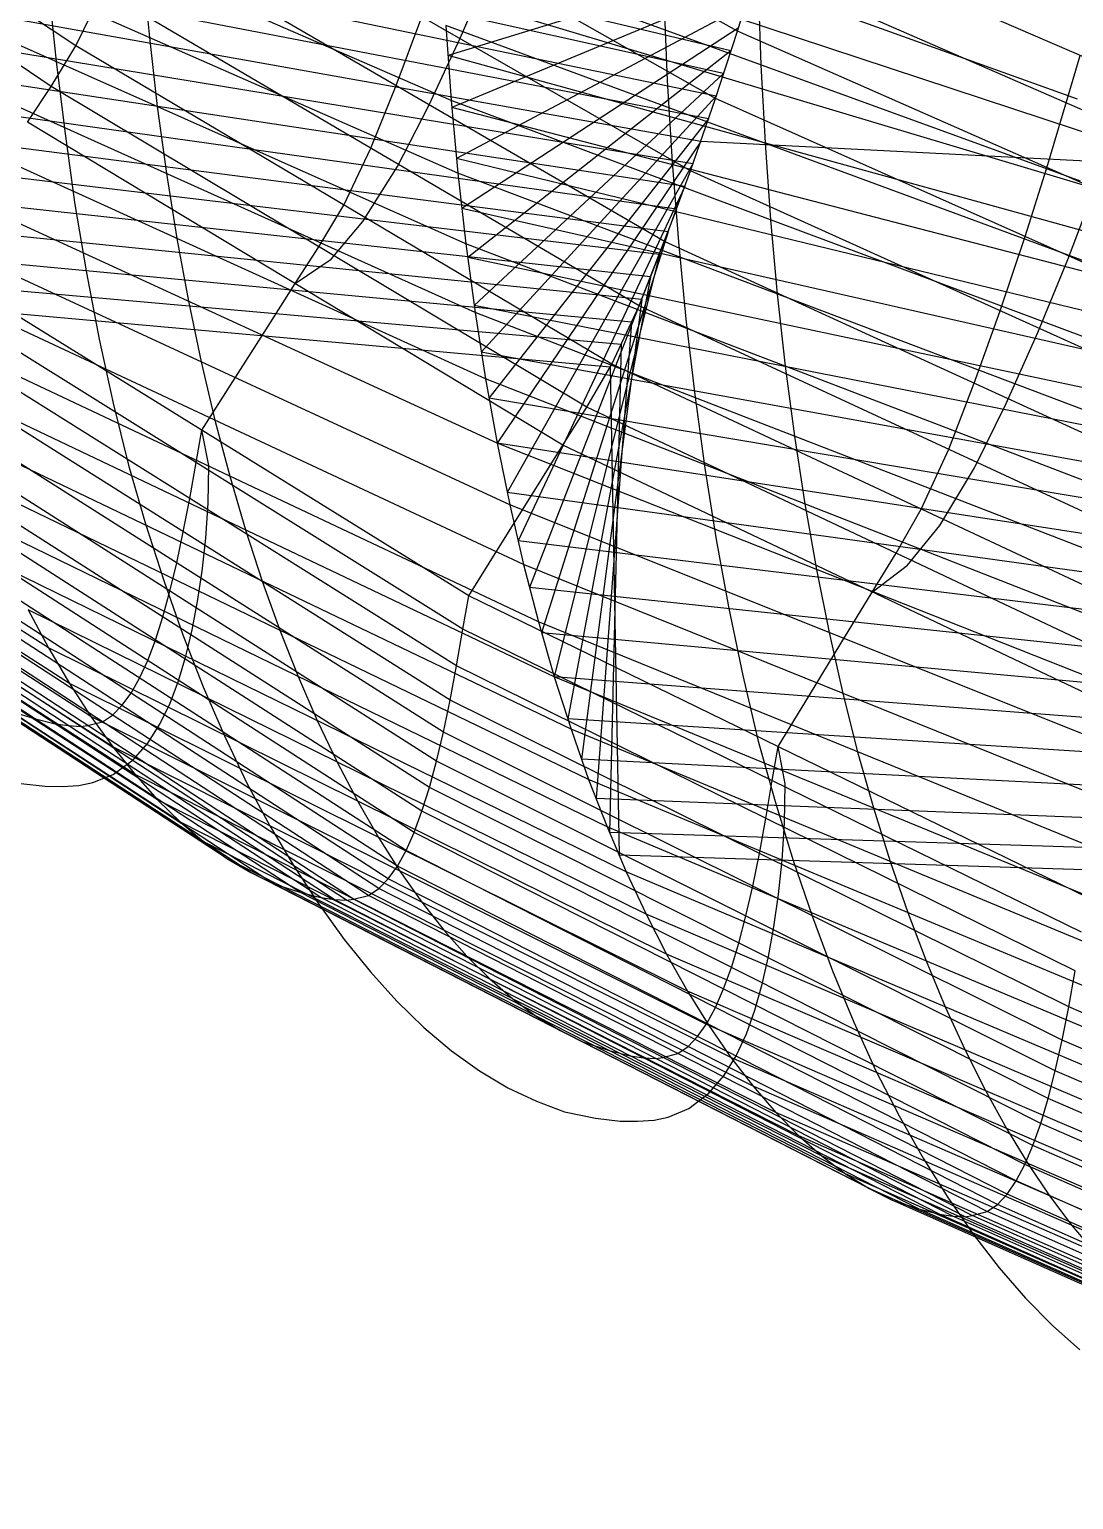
# Model space of a CAD drawing. Extents: x -530 to 530, y -2 to 255.
# Drawn here: x -463.06 to -439.52, y 53.22 to 86.35 of the extents above; entities that cross this region are included whole.
import ezdxf

# ---------------------------------------------------------------- set-up
doc = ezdxf.new("R2010")
doc.units = 0
doc.header["$MEASUREMENT"] = 0
doc.layers.add('default', color=7, linetype='Continuous')

msp = doc.modelspace()

# ---------------------------------------------------------------- linework, layer by layer
at = {"layer": 'default', "color": 3, "linetype": 'Continuous'}
for p, q in [((-462.016, 85.979, 207.901), (-473.829, 93.856, 222.185)), ((-447.247, 85.867, 194.728), (-478.746, 93.376, 194.002)), ((-462.569, 85.064, 207.533), (-474.37, 92.997, 221.862)), ((-447.103, 86.313, 194.818), (-459.23, 93.085, 209.56)), ((-447.412, 85.357, 194.625), (-478.569, 92.283, 194.229)), ((-447.593, 84.796, 194.512), (-459.712, 91.649, 209.289)), ((-447.577, 84.847, 194.522), (-478.376, 91.216, 194.467)), ((-447.752, 84.337, 194.41), (-478.168, 90.177, 194.714)), ((-448.157, 83.166, 194.15), (-460.267, 90.106, 208.969)), ((-447.928, 83.827, 194.297), (-477.944, 89.164, 194.972)), ((-418.206, 77.071, 166.852), (-453.791, 88.818, 160.356)), ((-448.742, 81.571, 193.766), (-460.844, 88.597, 208.628)), ((-432.4, 82.743, 181.354), (-446.352, 88.78, 195.277)), ((-448.104, 83.317, 194.184), (-477.701, 88.189, 195.242)), ((-447.103, 86.313, 194.818), (-446.664, 87.736, 195.088)), ((-432.712, 81.647, 181.141), (-446.664, 87.736, 195.088)), ((-448.288, 82.807, 194.064), (-477.444, 87.243, 195.521)), ((-462.016, 85.979, 207.901), (-461.406, 87.225, 208.289)), ((-449.313, 80.121, 193.384), (-461.406, 87.225, 208.289)), ((-418.345, 76.559, 166.747), (-453.709, 87.153, 160.566)), ((-448.475, 82.298, 193.941), (-477.175, 86.326, 195.808)), ((-447.593, 84.796, 194.512), (-447.103, 86.313, 194.818)), ((-433.151, 80.154, 180.837), (-447.103, 86.313, 194.818)), ((-462.569, 85.064, 207.533), (-462.016, 85.979, 207.901)), ((-449.933, 78.803, 192.95), (-462.016, 85.979, 207.901)), ((-418.486, 76.047, 166.639), (-453.624, 85.764, 160.756)), ((-448.663, 81.789, 193.819), (-476.892, 85.437, 196.102)), ((-463.102, 84.258, 207.172), (-462.569, 85.064, 207.533)), ((-450.495, 77.835, 192.537), (-462.569, 85.064, 207.533)), ((-448.857, 81.28, 193.69), (-476.597, 84.579, 196.405)), ((-418.629, 75.535, 166.528), (-453.536, 84.586, 160.934)), ((-448.157, 83.166, 194.15), (-447.593, 84.796, 194.512)), ((-433.641, 78.563, 180.493), (-447.593, 84.796, 194.512)), ((-451.037, 76.983, 192.133), (-463.102, 84.258, 207.172)), ((-449.058, 80.771, 193.556), (-476.286, 83.76, 196.716)), ((-418.773, 75.023, 166.417), (-453.43, 83.438, 161.125)), ((-448.742, 81.571, 193.766), (-448.157, 83.166, 194.15)), ((-434.205, 76.851, 180.086), (-448.157, 83.166, 194.15)), ((-449.258, 80.262, 193.421), (-475.965, 82.972, 197.034)), ((-449.486, 79.754, 193.263), (-475.634, 82.214, 197.357)), ((-418.918, 74.511, 166.305), (-453.31, 82.313, 161.329)), ((-449.724, 79.247, 193.096), (-475.312, 81.525, 197.668)), ((-449.313, 80.121, 193.384), (-448.742, 81.571, 193.766)), ((-434.791, 75.178, 179.655), (-448.742, 81.571, 193.766)), ((-419.068, 73.999, 166.187), (-453.179, 81.208, 161.541)), ((-449.969, 78.741, 192.923), (-475.038, 80.983, 197.928)), ((-419.218, 73.488, 166.07), (-453.035, 80.125, 161.765)), ((-449.933, 78.803, 192.95), (-449.313, 80.121, 193.384)), ((-435.363, 73.656, 179.227), (-449.313, 80.121, 193.384)), ((-419.369, 72.976, 165.951), (-452.873, 79.073, 162.003)), ((-450.495, 77.835, 192.537), (-449.933, 78.803, 192.95)), ((-435.983, 72.273, 178.741), (-449.933, 78.803, 192.95)), ((-419.53, 72.465, 165.822), (-452.701, 78.041, 162.249)), ((-451.037, 76.983, 192.133), (-450.495, 77.835, 192.537)), ((-436.546, 71.256, 178.281), (-450.495, 77.835, 192.537)), ((-419.69, 71.953, 165.694), (-452.519, 77.029, 162.504)), ((-437.089, 70.36, 177.831), (-451.037, 76.983, 192.133)), ((-419.851, 71.442, 165.565), (-452.289, 75.912, 162.812)), ((-420.017, 70.931, 165.43), (-452.045, 74.826, 163.132)), ((-420.188, 70.42, 165.291), (-451.786, 73.773, 163.463)), ((-420.358, 69.909, 165.152), (-451.514, 72.751, 163.804)), ((-420.53, 69.398, 165.01), (-451.229, 71.761, 164.155)), ((-420.713, 68.887, 164.858), (-450.927, 70.815, 164.52)), ((-420.895, 68.377, 164.706), (-450.613, 69.902, 164.893)), ((-421.08, 67.867, 164.552), (-450.288, 69.022, 165.274)), ((-421.297, 67.357, 164.364), (-449.985, 68.253, 165.625)), ((-421.514, 66.848, 164.175), (-449.767, 67.742, 165.874))]:
    msp.add_line(p, q, dxfattribs=at)
at = {"layer": 'default', "color": 5, "linetype": 'Continuous'}
for p, q in [((-453.551, 84.75, 160.906), (-467.46, 90.792, 176.77)), ((-439.437, 84.781, 143.905), (-453.832, 89.949, 160.227)), ((-453.4, 83.11, 161.18), (-467.31, 89.225, 177.023)), ((-439.372, 82.93, 144.119), (-453.767, 88.171, 160.429)), ((-453.221, 81.517, 161.477), (-467.132, 87.704, 177.298)), ((-453.014, 79.971, 161.797), (-466.926, 86.228, 177.593)), ((-453.674, 86.439, 160.656), (-453.551, 84.75, 160.906)), ((-439.278, 81.127, 144.36), (-453.674, 86.439, 160.656)), ((-452.779, 78.475, 162.14), (-466.693, 84.798, 177.909)), ((-453.551, 84.75, 160.906), (-453.4, 83.11, 161.18)), ((-439.155, 79.369, 144.627), (-453.551, 84.75, 160.906)), ((-452.519, 77.029, 162.504), (-466.433, 83.417, 178.243)), ((-453.4, 83.11, 161.18), (-453.221, 81.517, 161.477)), ((-439.004, 77.661, 144.92), (-453.4, 83.11, 161.18)), ((-452.232, 75.633, 162.889), (-466.147, 82.083, 178.596)), ((-453.221, 81.517, 161.477), (-453.014, 79.971, 161.797)), ((-438.826, 76.003, 145.239), (-453.221, 81.517, 161.477)), ((-451.92, 74.289, 163.294), (-465.837, 80.799, 178.967)), ((-453.289, 72.838, 190.502), (-465.318, 80.339, 205.716)), ((-462.626, 72.411, 182.419), (-474.492, 79.978, 198.442)), ((-453.014, 79.971, 161.797), (-452.779, 78.475, 162.14)), ((-438.62, 74.394, 145.582), (-453.014, 79.971, 161.797)), ((-451.586, 72.999, 163.716), (-465.504, 79.567, 179.354)), ((-453.432, 72.006, 190.443), (-465.459, 79.552, 205.666)), ((-462.154, 71.61, 182.892), (-474.029, 79.217, 198.87)), ((-453.578, 71.233, 190.377), (-465.603, 78.819, 205.609)), ((-461.672, 70.866, 183.369), (-473.556, 78.509, 199.302)), ((-451.229, 71.761, 164.155), (-465.149, 78.383, 179.755)), ((-452.779, 78.475, 162.14), (-452.519, 77.029, 162.504)), ((-438.385, 72.837, 145.951), (-452.779, 78.475, 162.14)), ((-461.179, 70.181, 183.852), (-473.072, 77.858, 199.739)), ((-453.727, 70.517, 190.303), (-465.751, 78.141, 205.545)), ((-460.678, 69.557, 184.337), (-472.58, 77.264, 200.178)), ((-453.883, 69.86, 190.22), (-465.904, 77.52, 205.472)), ((-450.851, 70.579, 164.611), (-464.772, 77.253, 180.172)), ((-454.043, 69.265, 190.127), (-466.062, 76.956, 205.39)), ((-452.519, 77.029, 162.504), (-452.232, 75.633, 162.889)), ((-438.126, 71.332, 146.342), (-452.519, 77.029, 162.504)), ((-460.169, 68.992, 184.824), (-472.08, 76.726, 200.618)), ((-459.653, 68.488, 185.312), (-471.574, 76.245, 201.058)), ((-454.211, 68.73, 190.024), (-466.227, 76.45, 205.299)), ((-454.386, 68.256, 189.909), (-466.399, 76.001, 205.197)), ((-450.454, 69.451, 165.081), (-464.376, 76.175, 180.601)), ((-459.131, 68.046, 185.801), (-471.061, 75.824, 201.5)), ((-454.57, 67.845, 189.781), (-466.581, 75.613, 205.083)), ((-452.232, 75.633, 162.889), (-451.92, 74.289, 163.294)), ((-437.84, 69.88, 146.758), (-452.232, 75.633, 162.889)), ((-458.606, 67.665, 186.287), (-470.546, 75.461, 201.938)), ((-454.765, 67.496, 189.639), (-466.773, 75.283, 204.956)), ((-458.066, 67.348, 186.781), (-470.016, 75.158, 202.384)), ((-457.556, 67.095, 187.245), (-469.514, 74.916, 202.802)), ((-454.97, 67.212, 189.483), (-466.974, 75.014, 204.816)), ((-450.039, 68.38, 165.563), (-463.962, 75.152, 181.041)), ((-456.963, 66.905, 187.775), (-468.933, 74.733, 203.28)), ((-456.489, 66.785, 188.197), (-468.467, 74.616, 203.66)), ((-456.191, 66.745, 188.458), (-468.174, 74.577, 203.896)), ((-455.909, 66.726, 188.705), (-467.897, 74.558, 204.118)), ((-455.753, 66.753, 188.838), (-467.744, 74.582, 204.238)), ((-455.416, 66.837, 189.125), (-467.412, 74.661, 204.495)), ((-455.186, 66.991, 189.313), (-467.186, 74.806, 204.664)), ((-451.92, 74.289, 163.294), (-451.586, 72.999, 163.716)), ((-437.53, 68.482, 147.194), (-451.92, 74.289, 163.294)), ((-449.607, 67.366, 166.057), (-463.532, 74.182, 181.492)), ((-453.289, 72.838, 190.502), (-453.157, 73.586, 190.558)), ((-463.086, 73.268, 181.951), (-462.626, 72.411, 182.419)), ((-449.16, 66.411, 166.561), (-463.086, 73.268, 181.951)), ((-451.586, 72.999, 163.716), (-451.229, 71.761, 164.155)), ((-437.196, 67.14, 147.65), (-451.586, 72.999, 163.716)), ((-453.432, 72.006, 190.443), (-453.289, 72.838, 190.502)), ((-439.343, 66.007, 176.011), (-453.289, 72.838, 190.502)), ((-462.626, 72.411, 182.419), (-462.154, 71.61, 182.892)), ((-448.699, 65.515, 167.074), (-462.626, 72.411, 182.419)), ((-453.578, 71.233, 190.377), (-453.432, 72.006, 190.443)), ((-439.486, 65.135, 175.942), (-453.432, 72.006, 190.443)), ((-462.154, 71.61, 182.892), (-461.672, 70.866, 183.369)), ((-448.226, 64.678, 167.594), (-462.154, 71.61, 182.892)), ((-451.229, 71.761, 164.155), (-450.851, 70.579, 164.611)), ((-436.842, 65.852, 148.124), (-451.229, 71.761, 164.155)), ((-453.727, 70.517, 190.303), (-453.578, 71.233, 190.377)), ((-439.631, 64.324, 175.866), (-453.578, 71.233, 190.377)), ((-461.672, 70.866, 183.369), (-461.179, 70.181, 183.852)), ((-447.743, 63.901, 168.119), (-461.672, 70.866, 183.369)), ((-450.851, 70.579, 164.611), (-450.454, 69.451, 165.081)), ((-436.465, 64.623, 148.617), (-450.851, 70.579, 164.611)), ((-453.883, 69.86, 190.22), (-453.727, 70.517, 190.303)), ((-439.781, 63.573, 175.782), (-453.727, 70.517, 190.303)), ((-461.179, 70.181, 183.852), (-460.678, 69.557, 184.337)), ((-447.248, 63.186, 168.65), (-461.179, 70.181, 183.852)), ((-454.043, 69.265, 190.127), (-453.883, 69.86, 190.22)), ((-439.937, 62.884, 175.687), (-453.883, 69.86, 190.22)), ((-460.678, 69.557, 184.337), (-460.169, 68.992, 184.824)), ((-446.745, 62.534, 169.183), (-460.678, 69.557, 184.337)), ((-454.211, 68.73, 190.024), (-454.043, 69.265, 190.127)), ((-440.097, 62.26, 175.582), (-454.043, 69.265, 190.127)), ((-450.454, 69.451, 165.081), (-450.039, 68.38, 165.563)), ((-436.07, 63.45, 149.125), (-450.454, 69.451, 165.081)), ((-460.169, 68.992, 184.824), (-459.653, 68.488, 185.312)), ((-446.235, 61.945, 169.719), (-460.169, 68.992, 184.824)), ((-454.386, 68.256, 189.909), (-454.211, 68.73, 190.024)), ((-440.265, 61.698, 175.465), (-454.211, 68.73, 190.024)), ((-459.653, 68.488, 185.312), (-459.131, 68.046, 185.801)), ((-445.718, 61.419, 170.256), (-459.653, 68.488, 185.312)), ((-454.57, 67.845, 189.781), (-454.386, 68.256, 189.909)), ((-440.44, 61.201, 175.336), (-454.386, 68.256, 189.909)), ((-450.039, 68.38, 165.563), (-449.607, 67.366, 166.057)), ((-435.657, 62.337, 149.648), (-450.039, 68.38, 165.563)), ((-459.131, 68.046, 185.801), (-458.606, 67.665, 186.287)), ((-445.194, 60.958, 170.795), (-459.131, 68.046, 185.801)), ((-458.606, 67.665, 186.287), (-458.066, 67.348, 186.781)), ((-444.668, 60.562, 171.331), (-458.606, 67.665, 186.287)), ((-454.765, 67.496, 189.639), (-454.57, 67.845, 189.781)), ((-440.625, 60.77, 175.193), (-454.57, 67.845, 189.781)), ((-458.066, 67.348, 186.781), (-457.556, 67.095, 187.245)), ((-444.128, 60.232, 171.875), (-458.066, 67.348, 186.781)), ((-454.97, 67.212, 189.483), (-454.765, 67.496, 189.639)), ((-440.82, 60.403, 175.035), (-454.765, 67.496, 189.639)), ((-449.607, 67.366, 166.057), (-449.16, 66.411, 166.561)), ((-435.227, 61.283, 150.183), (-449.607, 67.366, 166.057)), ((-457.556, 67.095, 187.245), (-456.963, 66.905, 187.775)), ((-443.616, 59.97, 172.387), (-457.556, 67.095, 187.245)), ((-455.416, 66.837, 189.125), (-455.186, 66.991, 189.313)), ((-455.186, 66.991, 189.313), (-454.97, 67.212, 189.483)), ((-441.241, 59.872, 174.672), (-455.186, 66.991, 189.313)), ((-441.025, 60.104, 174.861), (-454.97, 67.212, 189.483)), ((-456.963, 66.905, 187.775), (-456.489, 66.785, 188.197)), ((-443.022, 59.774, 172.972), (-456.963, 66.905, 187.775)), ((-456.489, 66.785, 188.197), (-456.191, 66.745, 188.458)), ((-442.547, 59.65, 173.438), (-456.489, 66.785, 188.197)), ((-456.191, 66.745, 188.458), (-455.909, 66.726, 188.705)), ((-442.248, 59.61, 173.727), (-456.191, 66.745, 188.458)), ((-455.909, 66.726, 188.705), (-455.753, 66.753, 188.838)), ((-441.966, 59.591, 173.999), (-455.909, 66.726, 188.705)), ((-455.753, 66.753, 188.838), (-455.416, 66.837, 189.125)), ((-441.81, 59.619, 174.147), (-455.753, 66.753, 188.838)), ((-441.472, 59.71, 174.464), (-455.416, 66.837, 189.125)), ((-449.16, 66.411, 166.561), (-448.699, 65.515, 167.074)), ((-434.782, 60.291, 150.729), (-449.16, 66.411, 166.561)), ((-448.699, 65.515, 167.074), (-448.226, 64.678, 167.594)), ((-434.323, 59.359, 151.286), (-448.699, 65.515, 167.074)), ((-439.631, 64.324, 175.866), (-439.486, 65.135, 175.942)), ((-448.226, 64.678, 167.594), (-447.743, 63.901, 168.119)), ((-433.852, 58.49, 151.849), (-448.226, 64.678, 167.594)), ((-439.781, 63.573, 175.782), (-439.631, 64.324, 175.866)), ((-425.307, 58.159, 160.867), (-439.631, 64.324, 175.866)), ((-447.743, 63.901, 168.119), (-447.248, 63.186, 168.65)), ((-433.372, 57.683, 152.418), (-447.743, 63.901, 168.119)), ((-439.937, 62.884, 175.687), (-439.781, 63.573, 175.782)), ((-425.456, 57.377, 160.772), (-439.781, 63.573, 175.782)), ((-447.248, 63.186, 168.65), (-446.745, 62.534, 169.183)), ((-432.879, 56.941, 152.995), (-447.248, 63.186, 168.65)), ((-440.097, 62.26, 175.582), (-439.937, 62.884, 175.687)), ((-425.61, 56.659, 160.666), (-439.937, 62.884, 175.687)), ((-446.745, 62.534, 169.183), (-446.235, 61.945, 169.719)), ((-432.379, 56.264, 153.574), (-446.745, 62.534, 169.183)), ((-440.265, 61.698, 175.465), (-440.097, 62.26, 175.582)), ((-425.77, 56.008, 160.55), (-440.097, 62.26, 175.582)), ((-446.235, 61.945, 169.719), (-445.718, 61.419, 170.256)), ((-431.872, 55.652, 154.156), (-446.235, 61.945, 169.719)), ((-440.44, 61.201, 175.336), (-440.265, 61.698, 175.465)), ((-425.936, 55.423, 160.421), (-440.265, 61.698, 175.465)), ((-445.718, 61.419, 170.256), (-445.194, 60.958, 170.795)), ((-431.357, 55.107, 154.74), (-445.718, 61.419, 170.256)), ((-445.194, 60.958, 170.795), (-444.668, 60.562, 171.331)), ((-430.837, 54.63, 155.326), (-445.194, 60.958, 170.795)), ((-440.625, 60.77, 175.193), (-440.44, 61.201, 175.336)), ((-426.11, 54.904, 160.278), (-440.44, 61.201, 175.336)), ((-440.82, 60.403, 175.035), (-440.625, 60.77, 175.193)), ((-426.293, 54.454, 160.121), (-440.625, 60.77, 175.193)), ((-444.668, 60.562, 171.331), (-444.128, 60.232, 171.875)), ((-430.314, 54.219, 155.909), (-444.668, 60.562, 171.331)), ((-441.025, 60.104, 174.861), (-440.82, 60.403, 175.035)), ((-426.487, 54.071, 159.947), (-440.82, 60.403, 175.035)), ((-444.128, 60.232, 171.875), (-443.616, 59.97, 172.387)), ((-429.776, 53.879, 156.501), (-444.128, 60.232, 171.875)), ((-443.616, 59.97, 172.387), (-443.022, 59.774, 172.972)), ((-429.267, 53.608, 157.058), (-443.616, 59.97, 172.387)), ((-441.241, 59.872, 174.672), (-441.025, 60.104, 174.861)), ((-426.691, 53.759, 159.756), (-441.025, 60.104, 174.861)), ((-443.022, 59.774, 172.972), (-442.547, 59.65, 173.438)), ((-428.676, 53.406, 157.695), (-443.022, 59.774, 172.972)), ((-442.547, 59.65, 173.438), (-442.248, 59.61, 173.727)), ((-428.204, 53.279, 158.203), (-442.547, 59.65, 173.438)), ((-441.81, 59.619, 174.147), (-441.472, 59.71, 174.464)), ((-441.472, 59.71, 174.464), (-441.241, 59.872, 174.672)), ((-427.135, 53.346, 159.322), (-441.472, 59.71, 174.464)), ((-426.906, 53.516, 159.55), (-441.241, 59.872, 174.672)), ((-442.248, 59.61, 173.727), (-441.966, 59.591, 173.999)), ((-427.907, 53.239, 158.518), (-442.248, 59.61, 173.727)), ((-441.966, 59.591, 173.999), (-441.81, 59.619, 174.147)), ((-427.626, 53.221, 158.815), (-441.966, 59.591, 173.999)), ((-427.471, 53.251, 158.976), (-441.81, 59.619, 174.147))]:
    msp.add_line(p, q, dxfattribs=at)
at = {"layer": 'default', "color": 4, "linetype": 'Continuous'}
for p, q in [((-446.612, 87.91, 195.119), (-453.624, 85.764, 160.756)), ((-453.351, 86.153, 202.318), (-452.677, 87.714, 202.757)), ((-462.626, 87.299, 166.945), (-462.456, 85.624, 167.232)), ((-446.768, 87.399, 195.024), (-453.536, 84.586, 160.934)), ((-446.926, 86.888, 194.927), (-453.43, 83.438, 161.125)), ((-448.763, 87.081, 149.957), (-448.683, 85.199, 150.186)), ((-454.054, 84.638, 201.852), (-453.351, 86.153, 202.318)), ((-447.083, 86.378, 194.83), (-453.31, 82.313, 161.329)), ((-447.247, 85.867, 194.728), (-453.179, 81.208, 161.541)), ((-462.456, 85.624, 167.232), (-462.256, 83.993, 167.543)), ((-447.412, 85.357, 194.625), (-453.035, 80.125, 161.765)), ((-448.683, 85.199, 150.186), (-448.572, 83.361, 150.442)), ((-447.577, 84.847, 194.522), (-452.873, 79.073, 162.003)), ((-454.763, 83.257, 201.374), (-454.054, 84.638, 201.852)), ((-447.752, 84.337, 194.41), (-452.701, 78.041, 162.249)), ((-462.256, 83.993, 167.543), (-462.033, 82.403, 167.872)), ((-447.928, 83.827, 194.297), (-452.519, 77.029, 162.504)), ((-455.542, 82.021, 200.821), (-454.763, 83.257, 201.374)), ((-448.104, 83.317, 194.184), (-452.289, 75.912, 162.812)), ((-448.572, 83.361, 150.442), (-448.432, 81.566, 150.724)), ((-448.288, 82.807, 194.064), (-452.045, 74.826, 163.132)), ((-439.656, 81.162, 188.426), (-439.069, 82.701, 188.84)), ((-462.033, 82.403, 167.872), (-461.774, 80.863, 168.23)), ((-448.475, 82.298, 193.941), (-451.786, 73.773, 163.463)), ((-456.259, 81.17, 200.286), (-455.542, 82.021, 200.821)), ((-448.663, 81.789, 193.819), (-451.514, 72.751, 163.804)), ((-448.432, 81.566, 150.724), (-448.262, 79.818, 151.033)), ((-457.07, 80.621, 199.652), (-456.259, 81.17, 200.286)), ((-448.857, 81.28, 193.69), (-451.229, 71.761, 164.155)), ((-461.774, 80.863, 168.23), (-461.488, 79.371, 168.61)), ((-440.333, 79.518, 187.935), (-439.656, 81.162, 188.426)), ((-457.77, 79.519, 199.155), (-457.07, 80.621, 199.652)), ((-449.058, 80.771, 193.556), (-450.927, 70.815, 164.52)), ((-449.258, 80.262, 193.421), (-450.613, 69.902, 164.893)), ((-458.471, 78.418, 198.658), (-457.77, 79.519, 199.155)), ((-449.486, 79.754, 193.263), (-450.288, 69.022, 165.274)), ((-448.262, 79.818, 151.033), (-448.063, 78.117, 151.367)), ((-441.041, 77.923, 187.414), (-440.333, 79.518, 187.935)), ((-461.488, 79.371, 168.61), (-461.172, 77.927, 169.012)), ((-449.724, 79.247, 193.096), (-449.985, 68.253, 165.625)), ((-449.969, 78.741, 192.923), (-449.767, 67.742, 165.874)), ((-459.172, 77.317, 198.161), (-458.471, 78.418, 198.658)), ((-461.172, 77.927, 169.012), (-460.829, 76.534, 169.435)), ((-448.063, 78.117, 151.367), (-447.834, 76.461, 151.728)), ((-441.755, 76.469, 186.88), (-441.041, 77.923, 187.414)), ((-459.016, 76.521, 198.353), (-459.172, 77.317, 198.161)), ((-460.829, 76.534, 169.435), (-460.443, 75.205, 169.892)), ((-459.029, 75.676, 198.41), (-459.016, 76.521, 198.353)), ((-447.834, 76.461, 151.728), (-447.581, 74.853, 152.108)), ((-442.54, 75.167, 186.263), (-441.755, 76.469, 186.88)), ((-459.086, 74.885, 198.425), (-459.029, 75.676, 198.41)), ((-460.443, 75.205, 169.892), (-460.03, 73.928, 170.371)), ((-459.167, 74.145, 198.416), (-459.086, 74.885, 198.425)), ((-443.265, 74.275, 185.666), (-442.54, 75.167, 186.263)), ((-447.581, 74.853, 152.108), (-447.295, 73.297, 152.518)), ((-444.063, 73.672, 184.982), (-443.265, 74.275, 185.666)), ((-460.03, 73.928, 170.371), (-459.599, 72.704, 170.86)), ((-459.269, 73.456, 198.385), (-459.167, 74.145, 198.416)), ((-444.77, 72.51, 184.427), (-444.063, 73.672, 184.982)), ((-459.39, 72.818, 198.335), (-459.269, 73.456, 198.385)), ((-447.295, 73.297, 152.518), (-446.98, 71.791, 152.953)), ((-459.599, 72.704, 170.86), (-459.142, 71.538, 171.37)), ((-459.531, 72.225, 198.265), (-459.39, 72.818, 198.335)), ((-459.695, 71.674, 198.172), (-459.531, 72.225, 198.265)), ((-445.477, 71.349, 183.872), (-444.77, 72.51, 184.427)), ((-459.888, 71.165, 198.052), (-459.695, 71.674, 198.172)), ((-446.98, 71.791, 152.953), (-446.638, 70.34, 153.412)), ((-459.142, 71.538, 171.37), (-458.665, 70.43, 171.893)), ((-446.184, 70.188, 183.317), (-445.477, 71.349, 183.872)), ((-460.117, 70.694, 197.899), (-459.888, 71.165, 198.052)), ((-460.39, 70.268, 197.706), (-460.117, 70.694, 197.899)), ((-460.72, 69.892, 197.461), (-460.39, 70.268, 197.706)), ((-458.665, 70.43, 171.893), (-458.168, 69.379, 172.431)), ((-446.638, 70.34, 153.412), (-446.253, 68.955, 153.908)), ((-446.025, 69.352, 183.527), (-446.184, 70.188, 183.317)), ((-461.17, 69.557, 197.117), (-460.72, 69.892, 197.461)), ((-463.253, 69.357, 195.391), (-462.704, 69.294, 195.854)), ((-462.704, 69.294, 195.854), (-462.319, 69.288, 196.173)), ((-462.319, 69.288, 196.173), (-461.946, 69.31, 196.485)), ((-461.946, 69.31, 196.485), (-461.631, 69.381, 196.739)), ((-461.631, 69.381, 196.739), (-461.17, 69.557, 197.117)), ((-458.168, 69.379, 172.431), (-457.64, 68.4, 172.99)), ((-446.037, 68.464, 183.587), (-446.025, 69.352, 183.527)), ((-446.253, 68.955, 153.908), (-445.841, 67.624, 154.427)), ((-457.64, 68.4, 172.99), (-457.092, 67.487, 173.563)), ((-446.094, 67.632, 183.601), (-446.037, 68.464, 183.587)), ((-446.175, 66.853, 183.589), (-446.094, 67.632, 183.601)), ((-445.841, 67.624, 154.427), (-445.412, 66.349, 154.959)), ((-457.092, 67.487, 173.563), (-456.532, 66.637, 174.142)), ((-456.532, 66.637, 174.142), (-455.962, 65.842, 174.726)), ((-446.277, 66.129, 183.552), (-446.175, 66.853, 183.589)), ((-445.412, 66.349, 154.959), (-444.956, 65.135, 155.512)), ((-446.398, 65.457, 183.495), (-446.277, 66.129, 183.552)), ((-455.962, 65.842, 174.726), (-455.373, 65.114, 175.321)), ((-446.54, 64.833, 183.415), (-446.398, 65.457, 183.495)), ((-455.373, 65.114, 175.321), (-454.776, 64.454, 175.92)), ((-444.956, 65.135, 155.512), (-444.48, 63.981, 156.081)), ((-446.705, 64.252, 183.31), (-446.54, 64.833, 183.415)), ((-454.776, 64.454, 175.92), (-454.168, 63.859, 176.522)), ((-446.9, 63.715, 183.175), (-446.705, 64.252, 183.31)), ((-444.48, 63.981, 156.081), (-443.985, 62.886, 156.665)), ((-454.168, 63.859, 176.522), (-453.549, 63.33, 177.13)), ((-447.132, 63.219, 183.003), (-446.9, 63.715, 183.175)), ((-453.549, 63.33, 177.13), (-452.918, 62.88, 177.742)), ((-447.408, 62.771, 182.786), (-447.132, 63.219, 183.003)), ((-452.918, 62.88, 177.742), (-452.279, 62.498, 178.357)), ((-447.743, 62.376, 182.512), (-447.408, 62.771, 182.786)), ((-443.985, 62.886, 156.665), (-443.459, 61.867, 157.274)), ((-452.279, 62.498, 178.357), (-451.632, 62.199, 178.969)), ((-448.199, 62.031, 182.127), (-447.743, 62.376, 182.512)), ((-451.632, 62.199, 178.969), (-450.999, 61.957, 179.573)), ((-450.999, 61.957, 179.573), (-450.297, 61.818, 180.219)), ((-448.663, 61.842, 181.709), (-448.199, 62.031, 182.127)), ((-450.297, 61.818, 180.219), (-449.744, 61.752, 180.73)), ((-449.744, 61.752, 180.73), (-449.356, 61.746, 181.083)), ((-449.356, 61.746, 181.083), (-448.98, 61.769, 181.428)), ((-448.98, 61.769, 181.428), (-448.663, 61.842, 181.709)), ((-443.459, 61.867, 157.274), (-442.913, 60.917, 157.898)), ((-442.913, 60.917, 157.898), (-442.355, 60.032, 158.529)), ((-442.355, 60.032, 158.529), (-441.787, 59.204, 159.165)), ((-441.787, 59.204, 159.165), (-441.201, 58.447, 159.814)), ((-441.201, 58.447, 159.814), (-440.605, 57.761, 160.466)), ((-440.605, 57.761, 160.466), (-440, 57.143, 161.124)), ((-440, 57.143, 161.124), (-439.383, 56.595, 161.787))]:
    msp.add_line(p, q, dxfattribs=at)
at = {"layer": 'default', "color": 7, "linetype": 'Continuous'}
for p, q in [((-460.505, 87.771, 168.838), (-460.355, 86.167, 169.102)), ((-446.635, 87.365, 152.066), (-446.57, 85.55, 152.274)), ((-454.793, 85.084, 201.197), (-454.212, 86.636, 201.559)), ((-460.355, 86.167, 169.102), (-460.176, 84.611, 169.387)), ((-446.57, 85.55, 152.274), (-446.476, 83.783, 152.508)), ((-439.688, 84.692, 188.115), (-439.376, 85.761, 188.315)), ((-455.36, 83.673, 200.836), (-454.793, 85.084, 201.197)), ((-460.176, 84.611, 169.387), (-459.97, 83.099, 169.695)), ((-440.127, 83.233, 187.828), (-439.688, 84.692, 188.115)), ((-455.974, 82.391, 200.426), (-455.36, 83.673, 200.836)), ((-446.476, 83.783, 152.508), (-446.353, 82.059, 152.767)), ((-440.617, 81.68, 187.502), (-440.127, 83.233, 187.828)), ((-459.97, 83.099, 169.695), (-459.736, 81.636, 170.024)), ((-456.532, 81.449, 200.035), (-455.974, 82.391, 200.426)), ((-446.353, 82.059, 152.767), (-446.202, 80.385, 153.05)), ((-459.736, 81.636, 170.024), (-459.476, 80.223, 170.373)), ((-441.181, 80.008, 187.118), (-440.617, 81.68, 187.502)), ((-457.07, 80.621, 199.652), (-456.532, 81.449, 200.035)), ((-457.77, 79.519, 199.155), (-457.07, 80.621, 199.652)), ((-459.476, 80.223, 170.373), (-459.189, 78.858, 170.743)), ((-446.202, 80.385, 153.05), (-446.023, 78.76, 153.358)), ((-441.767, 78.375, 186.711), (-441.181, 80.008, 187.118)), ((-458.471, 78.418, 198.658), (-457.77, 79.519, 199.155)), ((-459.189, 78.858, 170.743), (-458.879, 77.544, 171.13)), ((-446.023, 78.76, 153.358), (-445.817, 77.182, 153.69)), ((-459.172, 77.317, 198.161), (-458.471, 78.418, 198.658)), ((-442.338, 76.889, 186.306), (-441.767, 78.375, 186.711)), ((-458.879, 77.544, 171.13), (-458.545, 76.283, 171.535)), ((-459.303, 76.589, 198.109), (-459.172, 77.317, 198.161)), ((-445.817, 77.182, 153.69), (-445.582, 75.656, 154.046)), ((-442.958, 75.538, 185.845), (-442.338, 76.889, 186.306)), ((-459.445, 75.779, 198.054), (-459.303, 76.589, 198.109)), ((-458.545, 76.283, 171.535), (-458.189, 75.072, 171.955)), ((-459.59, 75.026, 197.993), (-459.445, 75.779, 198.054)), ((-445.582, 75.656, 154.046), (-445.322, 74.18, 154.423)), ((-443.521, 74.545, 185.409), (-442.958, 75.538, 185.845)), ((-459.739, 74.329, 197.924), (-459.59, 75.026, 197.993)), ((-458.189, 75.072, 171.955), (-457.812, 73.916, 172.391)), ((-444.063, 73.672, 184.982), (-443.521, 74.545, 185.409)), ((-459.893, 73.69, 197.846), (-459.739, 74.329, 197.924)), ((-457.812, 73.916, 172.391), (-457.415, 72.813, 172.841)), ((-445.322, 74.18, 154.423), (-445.036, 72.756, 154.823)), ((-460.053, 73.111, 197.759), (-459.893, 73.69, 197.846)), ((-444.77, 72.51, 184.427), (-444.063, 73.672, 184.982)), ((-460.219, 72.59, 197.661), (-460.053, 73.111, 197.759)), ((-460.393, 72.129, 197.553), (-460.219, 72.59, 197.661)), ((-457.415, 72.813, 172.841), (-457.001, 71.766, 173.302)), ((-445.036, 72.756, 154.823), (-444.725, 71.385, 155.244)), ((-445.477, 71.349, 183.872), (-444.77, 72.51, 184.427)), ((-460.576, 71.729, 197.432), (-460.393, 72.129, 197.553)), ((-460.769, 71.389, 197.297), (-460.576, 71.729, 197.432)), ((-457.001, 71.766, 173.302), (-456.57, 70.774, 173.774)), ((-460.972, 71.113, 197.15), (-460.769, 71.389, 197.297)), ((-446.184, 70.188, 183.317), (-445.477, 71.349, 183.872)), ((-444.725, 71.385, 155.244), (-444.391, 70.069, 155.683)), ((-463.535, 71.005, 195.024), (-462.948, 70.819, 195.527)), ((-461.414, 70.749, 196.81), (-461.186, 70.898, 196.988)), ((-461.186, 70.898, 196.988), (-460.972, 71.113, 197.15)), ((-462.948, 70.819, 195.527), (-462.478, 70.701, 195.928)), ((-462.478, 70.701, 195.928), (-462.183, 70.661, 196.177)), ((-462.183, 70.661, 196.177), (-461.903, 70.642, 196.411)), ((-461.903, 70.642, 196.411), (-461.749, 70.667, 196.538)), ((-461.749, 70.667, 196.538), (-461.414, 70.749, 196.81)), ((-456.57, 70.774, 173.774), (-456.123, 69.84, 174.256)), ((-446.316, 69.422, 183.256), (-446.184, 70.188, 183.317)), ((-444.391, 70.069, 155.683), (-444.036, 68.806, 156.14)), ((-456.123, 69.84, 174.256), (-455.662, 68.963, 174.747)), ((-446.459, 68.571, 183.193), (-446.316, 69.422, 183.256)), ((-455.662, 68.963, 174.747), (-455.19, 68.144, 175.243)), ((-444.036, 68.806, 156.14), (-443.658, 67.601, 156.614)), ((-446.605, 67.778, 183.122), (-446.459, 68.571, 183.193)), ((-455.19, 68.144, 175.243), (-454.708, 67.384, 175.744)), ((-446.754, 67.045, 183.042), (-446.605, 67.778, 183.122)), ((-443.658, 67.601, 156.614), (-443.262, 66.45, 157.103)), ((-454.708, 67.384, 175.744), (-454.213, 66.684, 176.251)), ((-446.91, 66.372, 182.953), (-446.754, 67.045, 183.042)), ((-454.213, 66.684, 176.251), (-453.711, 66.046, 176.76)), ((-447.07, 65.763, 182.854), (-446.91, 66.372, 182.953)), ((-443.262, 66.45, 157.103), (-442.848, 65.359, 157.605)), ((-453.711, 66.046, 176.76), (-453.202, 65.468, 177.272)), ((-447.238, 65.214, 182.745), (-447.07, 65.763, 182.854)), ((-453.202, 65.468, 177.272), (-452.685, 64.953, 177.784)), ((-442.848, 65.359, 157.605), (-442.417, 64.325, 158.12)), ((-452.685, 64.953, 177.784), (-452.163, 64.502, 178.298)), ((-447.413, 64.729, 182.622), (-447.238, 65.214, 182.745)), ((-447.598, 64.308, 182.487), (-447.413, 64.729, 182.622)), ((-452.163, 64.502, 178.298), (-451.637, 64.113, 178.809)), ((-447.793, 63.95, 182.337), (-447.598, 64.308, 182.487)), ((-442.417, 64.325, 158.12), (-441.971, 63.351, 158.645)), ((-451.637, 64.113, 178.809), (-451.097, 63.79, 179.328)), ((-447.998, 63.658, 182.172), (-447.793, 63.95, 182.337)), ((-451.097, 63.79, 179.328), (-450.586, 63.533, 179.816)), ((-448.214, 63.432, 181.992), (-447.998, 63.658, 182.172)), ((-450.586, 63.533, 179.816), (-449.993, 63.339, 180.373)), ((-449.993, 63.339, 180.373), (-449.518, 63.217, 180.817)), ((-448.444, 63.273, 181.795), (-448.214, 63.432, 181.992)), ((-441.971, 63.351, 158.645), (-441.511, 62.437, 159.18)), ((-449.518, 63.217, 180.817), (-449.22, 63.177, 181.093)), ((-449.22, 63.177, 181.093), (-448.937, 63.159, 181.352)), ((-448.937, 63.159, 181.352), (-448.782, 63.186, 181.493)), ((-448.782, 63.186, 181.493), (-448.444, 63.273, 181.795)), ((-441.511, 62.437, 159.18), (-441.039, 61.584, 159.721)), ((-441.039, 61.584, 159.721), (-440.557, 60.792, 160.268)), ((-440.557, 60.792, 160.268), (-440.064, 60.063, 160.822)), ((-440.064, 60.063, 160.822), (-439.562, 59.399, 161.379)), ((-439.562, 59.399, 161.379), (-439.053, 58.799, 161.938))]:
    msp.add_line(p, q, dxfattribs=at)
at = {"layer": 'default', "color": 1, "linetype": 'Continuous'}
for p, q in [((-451.037, 76.983, 192.133), (-463.102, 84.258, 207.172)), ((-384.193, 80.548, 258.226), (-447.928, 83.827, 194.297)), ((-453.157, 73.586, 190.558), (-465.187, 81.048, 205.764)), ((-451.744, 75.85, 191.608), (-451.037, 76.983, 192.133)), ((-437.089, 70.36, 177.831), (-451.037, 76.983, 192.133)), ((-452.45, 74.718, 191.083), (-451.744, 75.85, 191.608)), ((-453.157, 73.586, 190.558), (-452.45, 74.718, 191.083)), ((-439.211, 66.791, 176.076), (-453.157, 73.586, 190.558))]:
    msp.add_line(p, q, dxfattribs=at)

doc.saveas('drawing.dxf')
